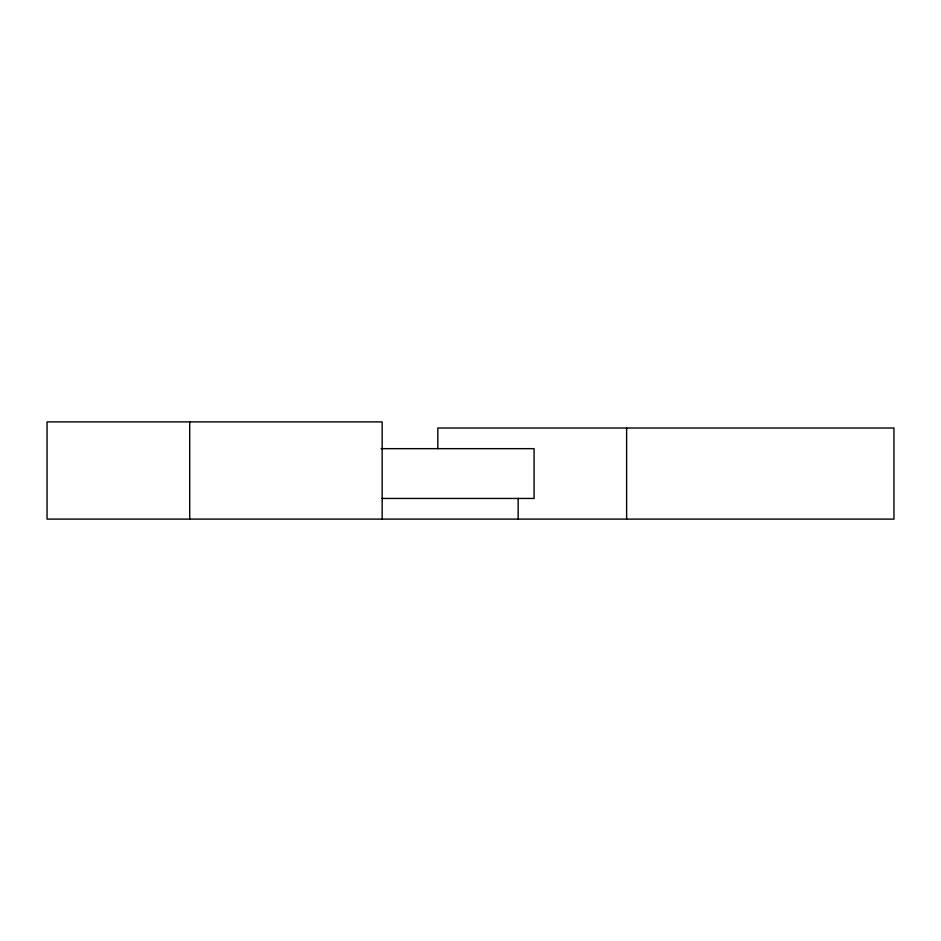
<?xml version="1.0" encoding="UTF-8"?>
<svg xmlns="http://www.w3.org/2000/svg" width="941" height="941" viewBox="0 0 941 941"><rect width="100%" height="100%" fill="white"/><g stroke="black" fill="none" stroke-linecap="round" stroke-linejoin="round"><path stroke-width="1.41" d="M381.105 448.657L534.076 448.657L534.076 498.448L381.987 498.448M626.624 428.014L626.624 519.103M518.173 498.448L518.173 519.103M437.824 448.657L437.824 428.014L893.95 428.014L893.95 519.103L47.05 519.103L47.05 421.897L382.164 421.897L382.164 519.103M189.706 421.897L189.706 519.103"/></g></svg>
